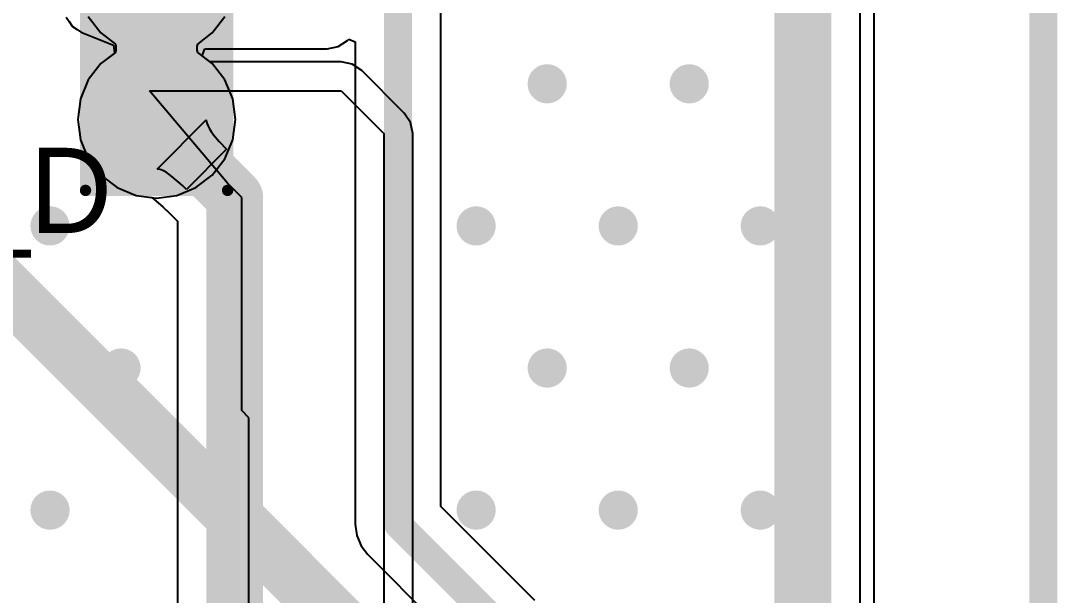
# Model space of a CAD drawing. Header units: millimetres. Extents: x -0.28 to 4.38, y -0.01 to 4.88.
# Drawn here: x 2.669 to 3.399, y 2.035 to 2.439 of the extents above; entities that cross this region are included whole.
import ezdxf

# ---------------------------------------------------------------- set-up
doc = ezdxf.new("R2010")
doc.units = ezdxf.units.MM
doc.header["$MEASUREMENT"] = 0
for name, color, linetype in [('BottomLayer', 5, 'Continuous'), ('BottomSolder', 6, 'Continuous'), ('Mechanical1', 6, 'Continuous'), ('Mechanical2', 216, 'Continuous'), ('Mechanical3', 76, 'Continuous'), ('MultiLayer', 9, 'Continuous'), ('PadHoleLayer', 156, 'Continuous'), ('TopLayer', 1, 'Continuous'), ('TopOverlay', 2, 'Continuous'), ('TopSolder', 216, 'Continuous'), ('ViaHoleLayer', 16, 'Continuous')]:
    doc.layers.add(name, color=color, linetype=linetype)

# ---------------------------------------------------------------- blocks, each defined once
blk = doc.blocks.new('JP2_CLOSED_22')
at = {"layer": 'BottomLayer', "const_width": 0.035}
for points in [[(-0.0175, 0, 1), (0.0175, 0, 1)], [(-0.0175, -0.1, 1), (0.0175, -0.1, 1)]]:
    blk.add_lwpolyline(points, format="xyb", close=True, dxfattribs=at)
at = {"layer": 'BottomSolder', "const_width": 0.039}
for points in [[(-0.0195, 0, 1), (0.0195, 0, 1)], [(-0.0195, -0.1, 1), (0.0195, -0.1, 1)]]:
    blk.add_lwpolyline(points, format="xyb", close=True, dxfattribs=at)
at = {"layer": 'Mechanical2'}
blk.add_solid([(-0.048, -0.151), (0.0495, -0.151), (-0.048, 0.048), (0.0495, 0.048)], dxfattribs=at)
at = {"layer": 'Mechanical3'}
blk.add_solid([(-0.0485, -0.148), (0.0485, -0.148), (-0.0485, 0.048), (0.0485, 0.048)], dxfattribs=at)
at = {"layer": 'MultiLayer', "const_width": 0.035}
for points in [[(-0.0175, 0, 1), (0.0175, 0, 1)], [(-0.0175, -0.1, 1), (0.0175, -0.1, 1)]]:
    blk.add_lwpolyline(points, format="xyb", close=True, dxfattribs=at)
at = {"layer": 'PadHoleLayer', "const_width": 0.02}
for points in [[(-0.01, 0, 1), (0.01, 0, 1)], [(-0.01, -0.1, 1), (0.01, -0.1, 1)]]:
    blk.add_lwpolyline(points, format="xyb", close=True, dxfattribs=at)
at = {"layer": 'TopLayer', "const_width": 0.035}
for points in [[(-0.0175, 0, 1), (0.0175, 0, 1)], [(-0.0175, -0.1, 1), (0.0175, -0.1, 1)]]:
    blk.add_lwpolyline(points, format="xyb", close=True, dxfattribs=at)
at = {"layer": 'TopOverlay', "const_width": 0.008}
for points in [[(-0.05, 0.025), (-0.025, 0.05)], [(-0.025, 0.05), (0.05, 0.05)], [(0.05, 0.05), (0.05, -0.15)], [(-0.05, -0.15), (-0.05, 0.025)], [(-0.05, -0.15), (0.05, -0.15)]]:
    blk.add_lwpolyline(points, dxfattribs=at)
at = {"layer": 'TopOverlay', "const_width": 0.004}
for points in [[(-0.027, 0.05, 1), (-0.023, 0.05, 1)], [(-0.027, 0.05, 1), (-0.023, 0.05, 1)], [(0.048, 0.05, 1), (0.052, 0.05, 1)], [(0.048, 0.05, 1), (0.052, 0.05, 1)], [(-0.052, 0.025, 1), (-0.048, 0.025, 1)], [(-0.052, 0.025, 1), (-0.048, 0.025, 1)], [(-0.052, -0.15, 1), (-0.048, -0.15, 1)], [(-0.052, -0.15, 1), (-0.048, -0.15, 1)], [(0.048, -0.15, 1), (0.052, -0.15, 1)], [(0.048, -0.15, 1), (0.052, -0.15, 1)]]:
    blk.add_lwpolyline(points, format="xyb", close=True, dxfattribs=at)
at = {"layer": 'TopSolder', "const_width": 0.039}
for points in [[(-0.0195, 0, 1), (0.0195, 0, 1)], [(-0.0195, -0.1, 1), (0.0195, -0.1, 1)]]:
    blk.add_lwpolyline(points, format="xyb", close=True, dxfattribs=at)

msp = doc.modelspace()

# ---------------------------------------------------------------- linework, layer by layer
at = {"layer": 'BottomLayer'}
for p, q in [((3.26, 3.075), (3.26, 1.69609)), ((2.71696, 2.44226), (2.72577, 2.43077)), ((2.80423, 2.43077), (2.81304, 2.44226)), ((2.72577, 2.43077), (2.736, 2.42293)), ((2.794, 2.42293), (2.80423, 2.43077)), ((2.736, 2.42293), (2.73643, 2.42127)), ((2.79357, 2.42127), (2.794, 2.42293)), ((2.736, 2.41707), (2.72577, 2.40923)), ((2.73643, 2.41873), (2.736, 2.41707)), ((2.73643, 2.42127), (2.73643, 2.41873)), ((2.79358, 2.41873), (2.79357, 2.42127)), ((2.794, 2.41707), (2.79358, 2.41873)), ((2.80271, 2.41039), (2.794, 2.41707)), ((2.72577, 2.40923), (2.71696, 2.39774)), ((2.895, 2.41039), (2.80271, 2.41039)), ((2.9028, 2.40884), (2.895, 2.41039)), ((2.90942, 2.40442), (2.9028, 2.40884)), ((2.93942, 2.37442), (2.90942, 2.40442)), ((2.71696, 2.39774), (2.71142, 2.38436)), ((2.815, 2.325), (2.76, 2.39)), ((2.76, 2.39), (2.895, 2.39)), ((2.895, 2.39), (2.925, 2.36)), ((2.71142, 2.38436), (2.70953, 2.37)), ((2.94384, 2.3678), (2.93942, 2.37442)), ((2.70953, 2.37), (2.71142, 2.35564)), ((2.76535, 2.335), (2.8, 2.36965)), ((2.8, 2.36965), (2.80013, 2.36831)), ((2.80013, 2.36831), (2.80055, 2.36681)), ((2.80055, 2.36681), (2.80126, 2.36514)), ((2.80126, 2.36514), (2.80226, 2.36332)), ((2.94539, 2.36), (2.94384, 2.3678)), ((2.80226, 2.36332), (2.80354, 2.36133)), ((2.80354, 2.36133), (2.80512, 2.35919)), ((2.80512, 2.35919), (2.80913, 2.35441)), ((2.925, 2.36), (2.925, 1.52)), ((2.94539, 1.52), (2.94539, 2.36)), ((2.71142, 2.35564), (2.71696, 2.34226)), ((2.80913, 2.35441), (2.8143, 2.34898)), ((2.8143, 2.34898), (2.78602, 2.3207)), ((2.71696, 2.34226), (2.72577, 2.33077)), ((2.72577, 2.33077), (2.73726, 2.32196)), ((2.76669, 2.33487), (2.76535, 2.335)), ((2.76819, 2.33445), (2.76669, 2.33487)), ((2.76986, 2.33374), (2.76819, 2.33445)), ((2.77168, 2.33274), (2.76986, 2.33374)), ((2.77367, 2.33146), (2.77168, 2.33274)), ((2.77581, 2.32988), (2.77367, 2.33146)), ((2.78322, 2.32343), (2.77581, 2.32988)), ((2.73726, 2.32196), (2.75064, 2.31642)), ((2.78602, 2.3207), (2.78322, 2.32343)), ((2.825, 2.315), (2.815, 2.325)), ((2.75064, 2.31642), (2.76161, 2.31497)), ((2.76161, 2.31497), (2.76209, 2.31466)), ((2.76209, 2.31466), (2.76307, 2.31394)), ((2.76307, 2.31394), (2.76939, 2.30844)), ((2.825, 2.165), (2.825, 2.315)), ((2.76939, 2.30844), (2.77177, 2.30611)), ((2.77177, 2.30611), (2.77195, 2.30599)), ((2.77195, 2.30599), (2.77965, 2.29829)), ((2.77965, 2.29829), (2.77965, 1.63849)), ((2.83, 2.16), (2.825, 2.165)), ((2.83, 1.52), (2.83, 2.16))]:
    msp.add_line(p, q, dxfattribs=at)
for points, const_width in [([(3.03311, 2.395, 1), (3.04689, 2.395, 1)], 0.01378), ([(3.13311, 2.395, 1), (3.14689, 2.395, 1)], 0.01378), ([(2.755, 2.37, 1), (2.775, 2.37, 1)], 0.02), ([(2.81, 2.315, 1), (2.83, 2.315, 1)], 0.02), ([(2.81, 2.315, 1), (2.83, 2.315, 1)], 0.02), ([(2.68311, 2.295, 1), (2.69689, 2.295, 1)], 0.01378), ([(2.98311, 2.295, 1), (2.99689, 2.295, 1)], 0.01378), ([(3.08311, 2.295, 1), (3.09689, 2.295, 1)], 0.01378), ([(3.18311, 2.295, 1), (3.19689, 2.295, 1)], 0.01378), ([(2.73311, 2.195, 1), (2.74689, 2.195, 1)], 0.01378), ([(3.03311, 2.195, 1), (3.04689, 2.195, 1)], 0.01378), ([(3.13311, 2.195, 1), (3.14689, 2.195, 1)], 0.01378), ([(2.68311, 2.095, 1), (2.69689, 2.095, 1)], 0.01378), ([(2.98311, 2.095, 1), (2.99689, 2.095, 1)], 0.01378), ([(3.08311, 2.095, 1), (3.09689, 2.095, 1)], 0.01378), ([(3.18311, 2.095, 1), (3.19689, 2.095, 1)], 0.01378)]:
    msp.add_lwpolyline(points, format="xyb", close=True, dxfattribs=dict(at, const_width=const_width))
at = {"layer": 'BottomLayer', "const_width": 0.04}
for points in [[(2.765, 2.37), (2.82, 2.315)], [(2.82, 1.57334), (2.82, 2.315)]]:
    msp.add_lwpolyline(points, dxfattribs=at)
at = {"layer": 'Mechanical1'}
for const_width in [0.01969, 0.01181]:
    msp.add_lwpolyline([(3.38925, 0.15387), (3.38925, 3.61843)], dxfattribs=dict(at, const_width=const_width))
at = {"layer": 'MultiLayer', "const_width": 0.01378}
for points in [[(3.03311, 2.395, 1), (3.04689, 2.395, 1)], [(3.13311, 2.395, 1), (3.14689, 2.395, 1)], [(2.68311, 2.295, 1), (2.69689, 2.295, 1)], [(2.98311, 2.295, 1), (2.99689, 2.295, 1)], [(3.08311, 2.295, 1), (3.09689, 2.295, 1)], [(3.18311, 2.295, 1), (3.19689, 2.295, 1)], [(2.73311, 2.195, 1), (2.74689, 2.195, 1)], [(3.03311, 2.195, 1), (3.04689, 2.195, 1)], [(3.13311, 2.195, 1), (3.14689, 2.195, 1)], [(2.68311, 2.095, 1), (2.69689, 2.095, 1)], [(2.98311, 2.095, 1), (2.99689, 2.095, 1)], [(3.08311, 2.095, 1), (3.09689, 2.095, 1)], [(3.18311, 2.095, 1), (3.19689, 2.095, 1)]]:
    msp.add_lwpolyline(points, format="xyb", close=True, dxfattribs=at)
at = {"layer": 'TopLayer'}
for p, q in [((3.27, 3.05), (3.27, 0.215)), ((2.9651, 2.09747), (2.9651, 2.52228)), ((2.70126, 2.44197), (2.70344, 2.43879)), ((2.70344, 2.43879), (2.70558, 2.43558)), ((2.70558, 2.43558), (2.70569, 2.43551)), ((2.70569, 2.43551), (2.70576, 2.43541)), ((2.70576, 2.43541), (2.70899, 2.4333)), ((2.70899, 2.4333), (2.7122, 2.43116)), ((2.7122, 2.43116), (2.71232, 2.43114)), ((2.71232, 2.43114), (2.71243, 2.43107)), ((2.71243, 2.43107), (2.73473, 2.42215)), ((2.8928, 2.42116), (2.89942, 2.42558)), ((2.89942, 2.42558), (2.90028, 2.42644)), ((2.90028, 2.42644), (2.9049, 2.42453)), ((2.9049, 2.42453), (2.9049, 2.085)), ((2.7353, 2.41653), (2.72577, 2.40923)), ((2.73473, 2.42215), (2.7353, 2.41653)), ((2.79721, 2.41461), (2.79891, 2.41961)), ((2.79891, 2.41961), (2.885, 2.41961)), ((2.885, 2.41961), (2.8928, 2.42116)), ((2.72577, 2.40923), (2.71696, 2.39774)), ((2.80423, 2.40923), (2.79721, 2.41461)), ((2.81304, 2.39774), (2.80423, 2.40923)), ((2.71696, 2.39774), (2.71142, 2.38436)), ((2.81858, 2.38436), (2.81304, 2.39774)), ((2.71142, 2.38436), (2.70953, 2.37)), ((2.82047, 2.37), (2.81858, 2.38436)), ((2.70953, 2.37), (2.71142, 2.35564)), ((2.81858, 2.35564), (2.82047, 2.37)), ((2.71142, 2.35564), (2.71696, 2.34226)), ((2.81304, 2.34226), (2.81858, 2.35564)), ((2.71696, 2.34226), (2.72577, 2.33077)), ((2.80423, 2.33077), (2.81304, 2.34226)), ((2.72577, 2.33077), (2.73726, 2.32196)), ((2.79274, 2.32196), (2.80423, 2.33077)), ((2.73726, 2.32196), (2.75064, 2.31642)), ((2.77936, 2.31642), (2.79274, 2.32196)), ((2.75064, 2.31642), (2.765, 2.31453)), ((2.765, 2.31453), (2.77936, 2.31642)), ((3.03128, 2.03128), (2.9651, 2.09747)), ((2.9049, 2.085), (2.90593, 2.07721)), ((2.90593, 2.07721), (2.90893, 2.06995)), ((2.90893, 2.06995), (2.91372, 2.06372)), ((2.91372, 2.06372), (2.9799, 1.99753))]:
    msp.add_line(p, q, dxfattribs=at)
for points, const_width in [([(3.22, 1.59), (3.22, 3.105)], 0.04), ([(2.935, 2.085), (2.935, 2.54417)], 0.01969), ([(2.61, 2.3), (2.93, 1.98)], 0.03937), ([(2.935, 2.085), (3.01, 2.01)], 0.01969)]:
    msp.add_lwpolyline(points, dxfattribs=dict(at, const_width=const_width))
for points, const_width in [([(3.03311, 2.395, 1), (3.04689, 2.395, 1)], 0.01378), ([(3.13311, 2.395, 1), (3.14689, 2.395, 1)], 0.01378), ([(2.68311, 2.295, 1), (2.69689, 2.295, 1)], 0.01378), ([(2.98311, 2.295, 1), (2.99689, 2.295, 1)], 0.01378), ([(3.08311, 2.295, 1), (3.09689, 2.295, 1)], 0.01378), ([(3.18311, 2.295, 1), (3.19689, 2.295, 1)], 0.01378), ([(2.73311, 2.195, 1), (2.74689, 2.195, 1)], 0.01378), ([(3.03311, 2.195, 1), (3.04689, 2.195, 1)], 0.01378), ([(3.13311, 2.195, 1), (3.14689, 2.195, 1)], 0.01378), ([(2.68311, 2.095, 1), (2.69689, 2.095, 1)], 0.01378), ([(2.98311, 2.095, 1), (2.99689, 2.095, 1)], 0.01378), ([(3.08311, 2.095, 1), (3.09689, 2.095, 1)], 0.01378), ([(3.18311, 2.095, 1), (3.19689, 2.095, 1)], 0.01378), ([(2.93008, 2.085, 1), (2.93992, 2.085, 1)], 0.00984), ([(2.93008, 2.085, 1), (2.93992, 2.085, 1)], 0.00984)]:
    msp.add_lwpolyline(points, format="xyb", close=True, dxfattribs=dict(at, const_width=const_width))
at = {"layer": 'ViaHoleLayer', "const_width": 0.00787}
for points in [[(3.03606, 2.395, 1), (3.04394, 2.395, 1)], [(3.13606, 2.395, 1), (3.14394, 2.395, 1)], [(2.68606, 2.295, 1), (2.69394, 2.295, 1)], [(2.98606, 2.295, 1), (2.99394, 2.295, 1)], [(3.08606, 2.295, 1), (3.09394, 2.295, 1)], [(3.18606, 2.295, 1), (3.19394, 2.295, 1)], [(2.73606, 2.195, 1), (2.74394, 2.195, 1)], [(3.03606, 2.195, 1), (3.04394, 2.195, 1)], [(3.13606, 2.195, 1), (3.14394, 2.195, 1)], [(2.68606, 2.095, 1), (2.69394, 2.095, 1)], [(2.98606, 2.095, 1), (2.99394, 2.095, 1)], [(3.08606, 2.095, 1), (3.09394, 2.095, 1)], [(3.18606, 2.095, 1), (3.19394, 2.095, 1)]]:
    msp.add_lwpolyline(points, format="xyb", close=True, dxfattribs=at)

# ---------------------------------------------------------------- block references
msp.add_blockref('JP2_CLOSED_22', (2.765, 2.47))

# ---------------------------------------------------------------- texts
at = {"layer": 'TopOverlay'}
msp.add_text('PWM_D', height=0.06, dxfattribs=at).set_placement((2.43505, 2.29001))

doc.saveas('drawing.dxf')
